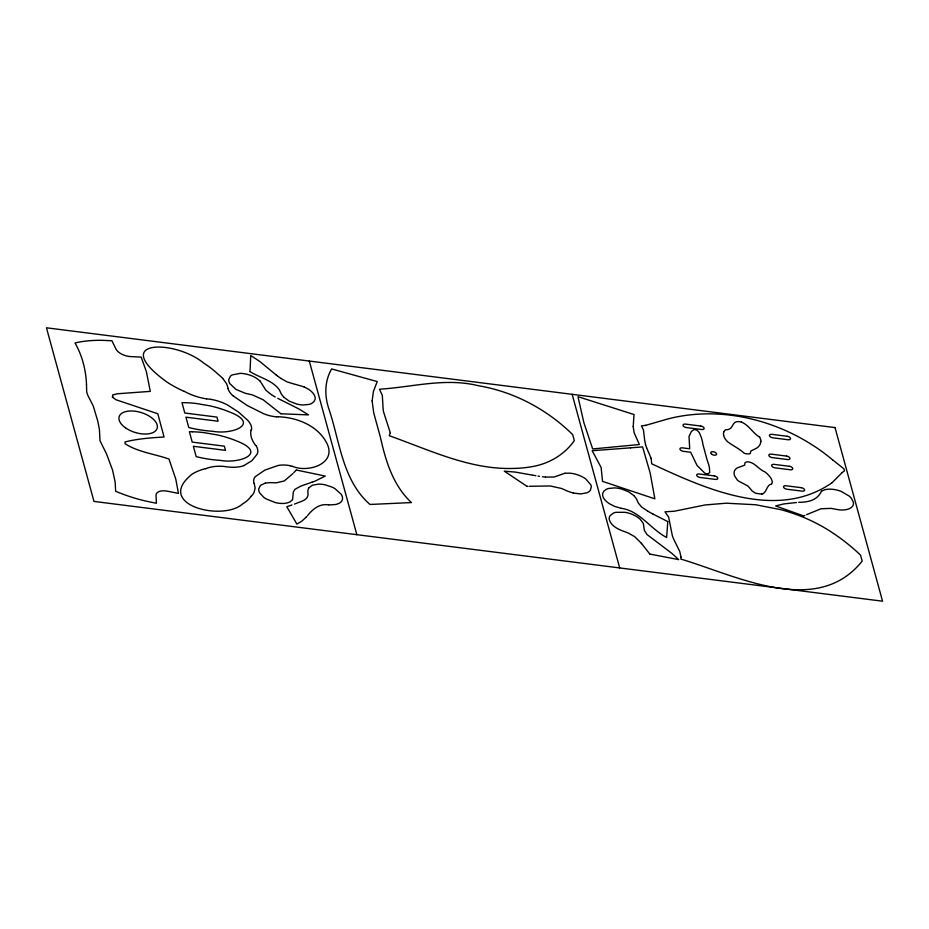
<?xml version="1.0" encoding="UTF-8"?>
<svg xmlns="http://www.w3.org/2000/svg" width="929" height="929" viewBox="0 0 929 929"><rect width="100%" height="100%" fill="white"/><g stroke="black" fill="none" stroke-linecap="round" stroke-linejoin="round"><path stroke-width="1.39" d="M723.436 433.669L723.772 431.939M667.788 521.599L666.616 537.508C650.242 528.775 639.524 510.636 621.083 508.302M251.283 429.43L251.109 430.185M723.796 431.892L724.62 430.65A16.362 8.57 17.1 0 1 725.7 429.767C733.922 430.092 731.309 421.638 737.858 421.58A7.142 3.739 17.1 0 1 738.915 421.615L741.667 422.138M308.579 488.12L307.824 490.86A30.076 15.758 17.1 0 0 307.836 491.418L308.08 494.298A27.673 14.504 17.1 0 1 308.091 494.762C307.313 500.487 301.042 501.265 294.458 504.11M308.602 488.085L312.307 485.24L318.508 484.137A17.93 9.395 17.1 0 1 325.255 484.845L331.908 487.051A17.93 9.395 17.1 0 1 334.916 488.608L341.222 494.298A17.93 9.395 17.1 0 1 339.596 503.1L336.252 504.435M292.577 499.593L293.343 491.952L294.934 489.351L300.59 486.192L312.005 482.174M292.507 499.686L290.347 501.66A17.93 9.395 17.1 0 1 275.623 502.682L266.24 498.966A17.93 9.395 17.1 0 1 263.546 497.108L259.865 493.113A17.93 9.395 17.1 0 1 258.668 489.072L260.503 485.344L265.229 483.126M771.581 483.997C766.193 484.88 766.959 493.183 761.664 494.158M771.697 483.858L772.394 481.919L771.314 478.841A21.622 11.334 17.1 0 0 770.141 477.1A23.434 12.274 17.1 0 0 768.666 475.311L768.26 474.87A19.509 10.219 17.1 0 0 766.913 473.569L766.448 473.14A18.777 9.836 17.1 0 0 765.136 472.013C758.505 469.389 754.871 462.294 747.624 461.794A6.12 3.205 17.1 0 0 746.893 461.852L745.046 462.642L744.617 465.197L737.347 467.868A17.326 9.081 17.1 0 0 736.232 468.657A17.639 9.244 17.1 0 0 735.234 469.691L734.967 470.062A18.081 9.476 17.1 0 0 734.421 471.119A20.241 10.602 17.1 0 0 734.224 474.429A20.786 10.893 17.1 0 0 734.769 476.171L737.208 479.875A15.538 8.14 17.1 0 0 738.497 481.025L747.938 486.018L751.503 490.175A8.013 4.204 17.1 0 0 752.072 490.895L754.801 492.788A4.912 2.578 17.1 0 0 756.055 493.322L761.838 494.135M842.022 472.687L832.129 482.65M307.418 515.781C312.504 509.278 319.797 503.181 328.68 504.923M306.628 516.652L306.094 517.232M306.001 517.337L301.832 521.169L296.897 524.107L286.817 506.735L291.973 504.958M293.703 472.733L296.142 470.167M292.821 473.674L284.286 480.943L276.354 482.801A27.673 14.492 17.1 0 1 275.588 482.801L270.792 482.65A30.076 15.758 17.1 0 0 269.956 482.65L265.38 483.092M831.873 482.848C776.772 521.111 705.599 488.991 651.705 463.803L651.159 458.369M842.208 472.489L844.473 470.864L843.973 468.878L832.535 459.785M821.526 491.151C817.961 498.722 811.238 502.299 798.696 502.322M821.584 491.116L824.952 489.711A17.93 9.395 17.1 0 1 841.07 491.336L849.396 496.202A17.93 9.395 17.1 0 1 851.336 498.199L853.379 502.264A17.93 9.395 17.1 0 1 852.764 505.957C850.29 509.94 842.557 510.625 837.691 509.591A30.076 15.77 17.1 0 1 836.808 509.44L831.769 508.511A27.673 14.504 17.1 0 0 830.944 508.372L821.015 508.778L806.604 514.654M804.874 515.467L803.771 515.99L775.61 505.933L783.832 503.913L796.501 502.531M243.932 465.545L251.898 460.738L257.031 454.327A25.176 13.192 17.1 0 0 255.974 445.49M314.896 481.21L325.231 476.054L296.281 470.028M314.281 481.419L313.665 481.628M313.05 481.837L312.144 482.128M669.008 418.619L645.725 425.331M669.147 418.584C725.886 404.579 788.106 422.614 832.512 459.762M336.008 504.493L329.04 504.935M645.701 425.343L641.405 425.9L643.46 430.022L644.54 439.034A57.47 30.111 17.1 0 1 644.68 440.265L645.585 444.759M564.948 473.256L553.986 477.03L545.59 477.088M565.029 473.244L569.732 473.175A17.93 9.395 17.1 0 1 585.688 478.888L590.809 484.787A17.93 9.395 17.1 0 1 591.32 486.784L590.379 490.268A17.93 9.395 17.1 0 1 586.791 492.846L580.66 493.926L573.274 493.055M707.492 474.057L709.721 472.606L709.373 467.426A85.096 44.592 17.1 0 0 708.932 465.568A110.156 57.726 17.1 0 0 708.397 463.699L708.095 462.758A184.778 96.825 17.1 0 0 707.097 459.925L702.986 444.712A187.333 98.16 17.1 0 0 702.487 441.937L702.289 441.02A109.912 57.598 17.1 0 0 701.825 439.162A84.342 44.197 17.1 0 0 701.256 437.292L699.607 433.297A19.497 10.219 17.1 0 0 698.945 432.194L697.017 430.243L694.904 429.616A3.101 1.626 17.1 0 0 693.986 429.721L691.478 431.3L689.028 436.456L689.701 448.777L682.42 447.859A3.054 1.603 17.1 0 0 679.97 449.23A3.054 1.603 17.1 0 0 683.372 451.331L690.677 452.249L697.005 465.383L704.577 472.954A5.458 2.857 17.1 0 0 705.645 473.523L707.666 474.069M529.425 486.285L550.305 485.972L561.569 488.48A27.673 14.504 17.1 0 1 562.347 488.805L567.004 490.907A30.076 15.758 17.1 0 0 567.84 491.267L573.1 493.009M527.951 486.355L527.207 486.378M527.08 486.39L504.296 471.166L515.34 472.095L532.991 475.218M192.349 431.764L189.377 431.741L192.21 442.111L224.342 446.175L225.48 450.344L193.36 446.28L196.193 456.65L199.375 457.393A76.724 40.202 17.1 0 0 220.324 460.378C239.554 463.966 268.853 453.143 236.036 440.729A52.872 27.707 17.1 0 0 227.384 437.617L226.978 437.478A66.737 34.965 17.1 0 0 217.049 434.865L203.579 432.577A76.19 39.924 17.1 0 0 192.349 431.764M278.224 416.761C296.966 417.376 317.695 425.598 326.729 443.005C337.436 463.803 307.847 473.151 292.38 466.277M278.026 416.761L276.598 416.703M280.883 413.777L308.498 414.903L298.894 408.946L277.759 398.344M545.486 477.088L542.431 476.728M225.108 466.625L229.602 467.113A30.007 15.723 17.1 0 0 244.002 465.592M206.54 398.773L211.069 399.412M539.459 476.298L538.007 476.078M535.894 475.729L534.732 475.52M533.954 475.393L533.176 475.253M649.801 554.056L678.727 559.63L671.876 553.37L647.025 534.558L644.424 530.575L643.298 523.352L640.197 519.253A17.93 9.395 17.1 0 0 625.101 512.309L615.834 512.332A17.93 9.395 17.1 0 0 613.372 513.122L610.051 515.7A17.93 9.395 17.1 0 0 609.261 519.357C610.62 525.129 616.426 528.369 621.513 530.494A30.076 15.77 17.1 0 0 622.372 530.831L627.238 532.619A27.673 14.504 17.1 0 1 628.027 532.921L634.623 536.602L641.173 543.093M290.022 465.766L291.961 466.184M294.714 384.165L303.876 386.801M741.412 422.068C748.867 425.029 752.734 433.077 759.667 437.129M293.936 383.991L287.154 381.924L281.081 378.544M620.99 508.279L614.626 506.386L609.238 503.623A17.93 9.395 17.1 0 1 602.619 493.763L603.722 491.278L606.231 489.362A17.93 9.395 17.1 0 1 608.588 488.48L614.487 487.899A17.93 9.395 17.1 0 1 621.315 488.933L628.573 491.766L634.112 495.796M219.987 408.516L219.581 408.388A66.737 34.965 17.1 0 0 209.64 405.776L196.182 403.488A76.19 39.924 17.1 0 0 184.952 402.675L181.979 402.652L184.813 413.022L216.945 417.086L218.083 421.243L185.951 417.179L188.796 427.549L191.966 428.304A76.724 40.202 17.1 0 0 212.915 431.288C232.227 434.981 261.397 423.833 228.639 411.64A52.872 27.707 17.1 0 0 219.987 408.516M303.969 386.836L308.416 389.181A17.93 9.395 17.1 0 1 315.152 399.052L314.037 401.583L311.61 403.488A17.93 9.395 17.1 0 1 309.276 404.37L303.4 404.986A17.93 9.395 17.1 0 1 296.572 403.987L289.302 401.177L283.717 397.159M250.156 371.646C259.319 377.65 272.592 380.251 279.374 389.866A27.673 14.504 17.1 0 1 279.629 390.366L280.999 393.373A30.076 15.758 17.1 0 0 281.266 393.908L283.67 397.113M250.017 371.577L250.749 355.493L259.992 361.625L275.971 374.817M667.661 521.529L652.913 514.027M652.832 513.981L648.128 511.38M275.251 396.985L272.394 395.336M723.586 435.155A21.715 11.38 17.1 0 0 724.132 436.897A20.879 10.939 17.1 0 0 724.957 438.476L725.294 439.011A19.811 10.382 17.1 0 0 726.501 440.567A18.104 9.487 17.1 0 0 727.848 441.902C733.353 446.036 739.472 448.777 744.268 453.259A6.004 3.147 17.1 0 0 745.627 453.642A6.666 3.495 17.1 0 0 746.753 453.851L748.507 453.933A5.423 2.845 17.1 0 0 749.633 453.758A3.96 2.079 17.1 0 0 750.249 453.503L750.876 451.018L756.845 448.033A18.998 9.952 17.1 0 0 757.704 447.372A19.068 9.987 17.1 0 0 758.842 446.141A20.055 10.509 17.1 0 0 759.701 445.096L759.864 444.828A22.668 11.88 17.1 0 0 760.363 443.551L760.445 443.226A24.224 12.692 17.1 0 0 760.839 441.368M647.989 511.298L641.637 507.025L638.409 503.158A27.673 14.492 17.1 0 1 638.118 502.601L636.795 499.581A30.076 15.758 17.1 0 0 636.528 499.047L634.228 495.912M271.837 394.988L265.88 390.25L260.143 381.111M280.744 378.324L277.492 375.99M277.353 375.873L276.041 374.875M280.802 413.719L263.197 399.795L252.282 394.86A27.673 14.504 17.1 0 0 251.457 394.651L246.406 393.559A30.076 15.758 17.1 0 1 245.511 393.339L235.943 389.425L229.8 383.561A17.93 9.395 17.1 0 1 228.755 379.473L230.438 376.164A17.93 9.395 17.1 0 1 232.204 374.921L240.216 373.353A17.93 9.395 17.1 0 1 256.497 378.254L260.085 381.053M233.353 396.044L247.335 405.567L263.941 413.858A23.016 12.054 17.1 0 0 276.656 416.842M222.739 378.475L226.583 383.677L228.255 388.589M641.265 543.198L642.032 544.115M642.311 544.44L649.777 554.032M759.678 437.141L760.851 439.94A21.913 11.485 17.1 0 1 760.839 441.368M255.684 445.49L255.057 444.631A44.94 23.55 17.1 0 1 251.039 430.301M646.654 447.871L651.287 458.74M254.163 483.219L255.161 488.05L253.989 492.625A39.378 20.635 17.1 0 1 251.283 496.063M646.596 447.743L645.597 444.817M572.159 394.326L619.689 567.944M309.311 361.056L356.841 534.674M723.656 435.376A20.879 10.939 17.1 0 1 723.505 433.901M222.739 378.475A39.378 20.635 17.1 0 0 217.885 374.073A74.192 38.879 17.1 0 0 204.055 363.332C174.826 339.062 107.752 339.282 167.162 382.225A74.192 38.879 17.1 0 0 184.116 391.364M233.318 396.056A22.702 11.891 17.1 0 1 228.023 388.566M290.011 465.638A23.016 12.054 17.1 0 0 278.061 465.475L264.858 470.109L255.394 476.565A22.702 11.891 17.1 0 0 253.931 483.196M251.306 496.074A74.192 38.879 17.1 0 1 242.55 503.948C222.554 521.854 153.459 504.668 192.291 474.034A74.192 38.879 17.1 0 1 205.286 468.68M205.46 468.808A36.103 18.917 17.1 0 1 225.073 466.521M206.552 398.866A36.103 18.917 17.1 0 1 184.232 391.283M251.596 429.512A25.176 13.192 17.1 0 0 247.718 420.314L238.579 412.093L227.315 404.858A30.007 15.723 17.1 0 0 211.069 399.389M372.134 400.91L373.69 412.731L380.344 436.978C385.616 460.738 393.002 485.461 411.442 502.566L369.974 504.47C342.429 480.328 339.968 441.995 329.075 409.492C324.43 396.23 324.384 381.413 331.63 368.929L377.209 381.564L373.412 391.515L372.134 400.91M86.49 384.165L86.676 391.597A48.285 25.304 17.1 0 0 87.953 395.615L93.248 405.985L97.742 420.988L99.426 429.57L100.018 440.752L106.487 453.816L112.595 470.213L115.161 482.105L115.66 491.267A98.335 51.525 17.1 0 0 145.853 501.091L156.432 503.263L156.037 495.505A12.228 6.41 17.1 0 1 167.522 491.197L178.461 493.404L175.767 479.074L168.973 459.042C154.516 453.921 137.887 452.086 125.078 443.725L125.02 441.96C137.538 438.778 151.055 437.733 164.061 437.036L157.814 413.765L115.928 399.737L112.212 396.95L112.92 396.718L112.572 394.953L117.507 393.757L150.301 391.376L146.387 371.705L141.173 357.096L130.675 356.597A12.228 6.41 17.1 0 1 115.916 348.967L111.944 340.757L101.83 340.316A98.323 51.513 17.1 0 0 75.005 342.94C82.17 355.447 85.874 369.812 86.49 384.165M633.206 426.539L634.101 432.659L639.361 444.515L592.667 448.951L583.853 422.614L577.989 396.683L634.019 414.531L633.206 426.539M681.038 557.121L680.818 559.072C735.884 575.411 816.777 618.04 862.182 561.081L860.544 555.101C842.8 538.309 822.188 524.328 799.265 515.653A95.722 50.154 17.1 0 0 781.01 509.707L755.66 504.737L726.188 503.193L705.134 504.958L674.152 511.264L664.978 511.786L668.636 517.093L672.399 535.963A126.541 66.307 17.1 0 0 674.826 541.526L679.68 551.303L681.038 557.121M390.308 432.763L389.286 435.747C429.964 450.089 470.422 470.19 514.829 468.39A95.722 50.154 17.1 0 0 531.016 466.811C548.18 464.186 564.367 454.966 574.319 440.59L572.694 434.621C547.03 409.387 513.958 391.713 478.365 385.721C445.339 377.476 412.267 387.172 379.438 389.216L382.307 395.301L382.969 406.449A126.541 66.307 17.1 0 0 383.514 411.779L390.308 432.763M630.477 447.836L592.156 450.716L601.144 467.508L602.515 481.361L654.875 498.85L650.184 473.058L642.578 446.895L630.477 447.836M835.02 427.584L46.45 327.798L93.98 501.416L882.55 601.202L835.02 427.584M787.107 436.27L771.918 434.342A3.054 1.603 17.1 0 0 769.467 435.713A3.054 1.603 17.1 0 0 772.87 437.814L788.047 439.742A3.054 1.603 17.1 0 0 790.498 438.372A3.054 1.603 17.1 0 0 787.107 436.27M700.687 426.039L685.497 424.112A3.054 1.603 17.1 0 0 683.059 425.482A3.054 1.603 17.1 0 0 686.45 427.584L701.639 429.512A3.054 1.603 17.1 0 0 704.089 428.141A3.054 1.603 17.1 0 0 700.687 426.039M786.503 456.069L771.314 454.142A3.054 1.603 17.1 0 0 768.875 455.512A3.054 1.603 17.1 0 0 772.266 457.614L787.455 459.541A3.054 1.603 17.1 0 0 789.905 458.171A3.054 1.603 17.1 0 0 786.503 456.069M789.302 466.288L774.112 464.372A3.054 1.603 17.1 0 0 771.674 465.731A3.054 1.603 17.1 0 0 775.065 467.844L790.254 469.76A3.054 1.603 17.1 0 0 792.704 468.402A3.054 1.603 17.1 0 0 789.302 466.288M714.343 475.915L699.154 473.999A3.054 1.603 17.1 0 0 696.715 475.358A3.054 1.603 17.1 0 0 700.106 477.471L715.295 479.387A3.054 1.603 17.1 0 0 717.745 478.017A3.054 1.603 17.1 0 0 714.343 475.915M801.17 487.667L785.98 485.751A3.054 1.603 17.1 0 0 783.542 487.11A3.054 1.603 17.1 0 0 786.933 489.223L802.122 491.139A3.054 1.603 17.1 0 0 804.572 489.78A3.054 1.603 17.1 0 0 801.17 487.667M125.485 427.839A19.869 10.405 17.1 0 0 157.024 428.699A19.869 10.405 17.1 0 0 131.964 410.978A19.869 10.405 17.1 0 0 125.485 427.839M711.719 454.246A3.054 1.603 17.1 0 0 716.573 454.386A3.054 1.603 17.1 0 0 712.717 451.657A3.054 1.603 17.1 0 0 711.719 454.246"/></g></svg>
